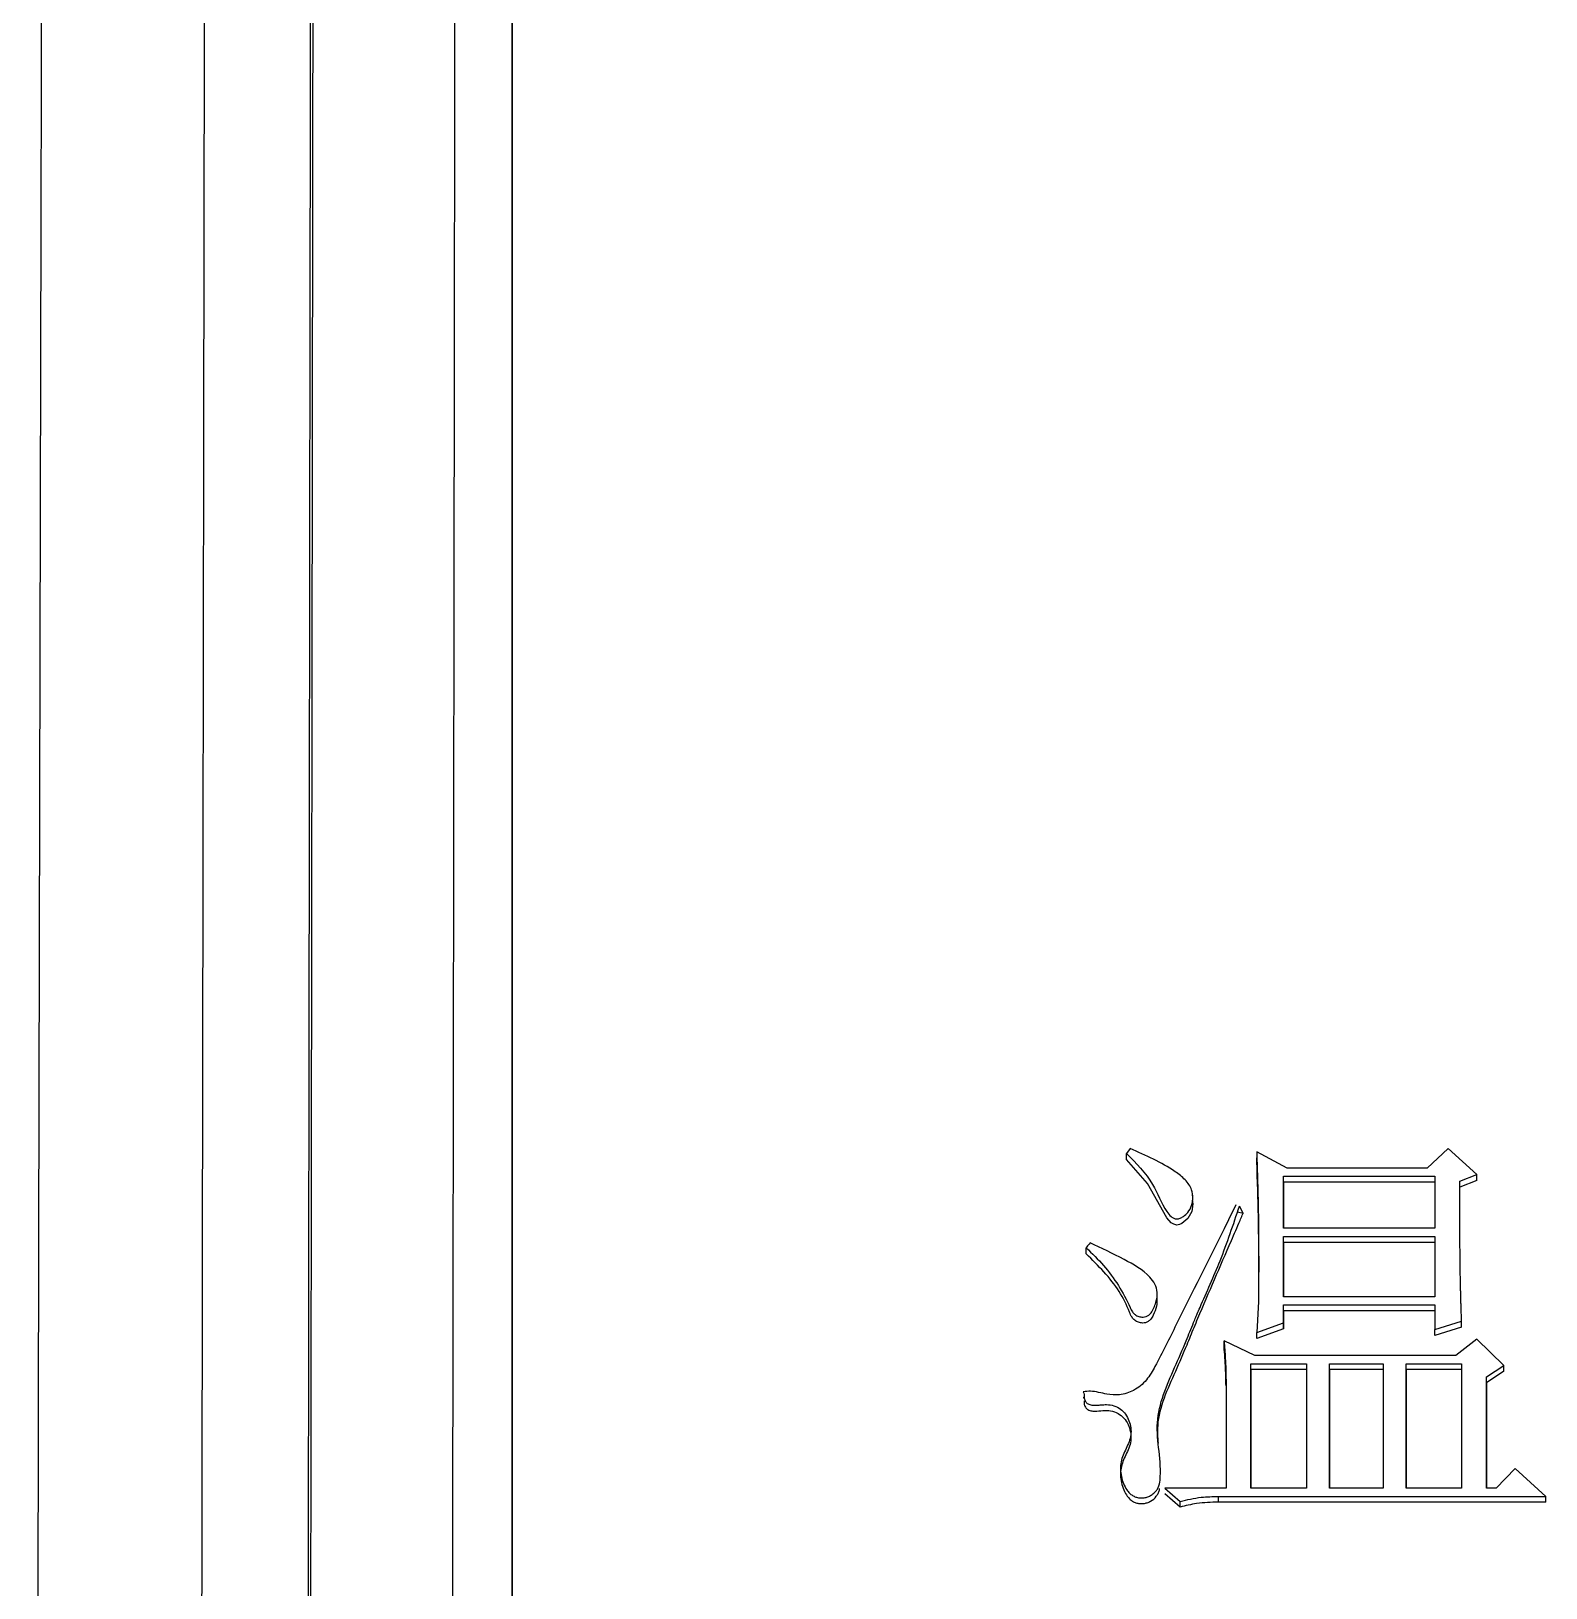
# Model space of a CAD drawing. Header units: millimetres. Extents: x 2379 to 4059, y 879 to 2067.
# Drawn here: x 2702.99 to 2711.54, y 1809.42 to 1818.21 of the extents above; entities that cross this region are included whole.
import ezdxf

# ---------------------------------------------------------------- set-up
doc = ezdxf.new("R2010")
doc.units = ezdxf.units.MM

msp = doc.modelspace()

# ---------------------------------------------------------------- linework, layer by layer
at = {"color": 7, "linetype": 'Continuous', "lineweight": 25}
for p, q in [((2709.1953, 1811.9011), (2709.1737, 1811.8736)), ((2709.1737, 1811.8388), (2709.1737, 1811.8736)), ((2710.0823, 1811.791), (2709.9093, 1811.8828)), ((2709.9093, 1811.8828), (2709.9093, 1811.848)), ((2710.991, 1811.9011), (2710.872, 1811.791)), ((2711.1532, 1811.7542), (2710.991, 1811.9011)), ((2709.9132, 1811.6866), (2709.9093, 1811.848)), ((2710.872, 1811.791), (2710.0823, 1811.791)), ((2710.0607, 1811.745), (2710.9153, 1811.7451)), ((2710.0607, 1811.4509), (2710.0607, 1811.745)), ((2710.0607, 1811.7104), (2710.0607, 1811.745)), ((2710.0607, 1811.7104), (2710.0607, 1811.4509)), ((2710.9153, 1811.7104), (2710.0607, 1811.7104)), ((2710.9153, 1811.7451), (2710.9153, 1811.4509)), ((2711.0559, 1811.7175), (2711.1532, 1811.7542)), ((2711.1532, 1811.7196), (2711.0559, 1811.6829)), ((2711.1532, 1811.7196), (2711.1532, 1811.7542)), ((2709.5469, 1811.6344), (2709.5469, 1811.646)), ((2709.8005, 1811.5431), (2709.8335, 1811.536)), ((2709.8335, 1811.536), (2709.8119, 1811.575)), ((2710.9153, 1811.4509), (2710.0607, 1811.4509)), ((2710.0607, 1811.4049), (2710.9153, 1811.4049)), ((2710.0607, 1811.0641), (2710.0607, 1811.4049)), ((2710.0607, 1811.3707), (2710.0607, 1811.4049)), ((2710.0607, 1811.3707), (2710.0607, 1811.0641)), ((2710.9153, 1811.3707), (2710.0607, 1811.3707)), ((2710.9153, 1811.4049), (2710.9153, 1811.0642)), ((2708.9466, 1811.3064), (2708.9466, 1811.3405)), ((2709.3474, 1811.0484), (2709.3474, 1811.0826)), ((2709.9201, 1811.0365), (2709.9093, 1810.8613)), ((2710.9153, 1811.0642), (2710.0607, 1811.0641)), ((2710.0607, 1811.0181), (2710.9153, 1811.0181)), ((2710.0607, 1810.9166), (2710.0607, 1811.0181)), ((2710.0607, 1810.9844), (2710.0607, 1811.0181)), ((2710.9153, 1811.0181), (2710.9153, 1810.8797)), ((2709.9093, 1810.8613), (2710.0607, 1810.9166)), ((2710.0607, 1810.9844), (2710.0607, 1810.8831)), ((2710.9153, 1810.9844), (2710.0607, 1810.9844)), ((2710.0607, 1810.8831), (2710.0607, 1810.9166)), ((2710.9153, 1810.8797), (2711.0667, 1810.9258)), ((2711.0667, 1810.8923), (2711.0667, 1810.9258)), ((2710.0607, 1810.8831), (2709.9093, 1810.8278)), ((2709.9093, 1810.8278), (2709.9093, 1810.8613)), ((2711.0667, 1810.8923), (2710.9153, 1810.8462)), ((2710.9153, 1810.8462), (2710.9153, 1810.8797)), ((2711.1533, 1810.8244), (2711.0343, 1810.7321)), ((2711.3047, 1810.6767), (2711.1533, 1810.8244)), ((2709.8985, 1810.7321), (2709.7254, 1810.8151)), ((2709.7254, 1810.7817), (2709.7254, 1810.8151)), ((2711.0343, 1810.7321), (2709.8985, 1810.7321)), ((2709.8768, 1810.6859), (2710.1905, 1810.6859)), ((2709.8768, 1809.9829), (2709.8768, 1810.6859)), ((2709.8768, 1810.6526), (2709.8768, 1810.6859)), ((2709.8768, 1810.6526), (2709.8768, 1809.9829)), ((2710.1905, 1810.6526), (2709.8768, 1810.6526)), ((2710.1905, 1810.6859), (2710.1905, 1809.9829)), ((2710.3203, 1810.6859), (2710.6232, 1810.6859)), ((2710.3203, 1809.9829), (2710.3203, 1810.6859)), ((2710.3203, 1810.6526), (2710.3203, 1810.6859)), ((2710.3203, 1810.6526), (2710.3203, 1809.9829)), ((2710.6232, 1810.6526), (2710.3203, 1810.6526)), ((2710.6232, 1810.6859), (2710.6232, 1809.9829)), ((2710.753, 1810.6859), (2711.0667, 1810.6859)), ((2710.753, 1809.9829), (2710.753, 1810.6859)), ((2710.753, 1810.6526), (2710.753, 1810.6859)), ((2710.753, 1810.6526), (2710.753, 1809.9829)), ((2711.0667, 1810.6527), (2710.753, 1810.6526)), ((2711.0667, 1810.6859), (2711.0667, 1809.9829)), ((2711.2073, 1810.612), (2711.3047, 1810.6767)), ((2711.3047, 1810.6434), (2711.2073, 1810.5789)), ((2711.3047, 1810.6434), (2711.3047, 1810.6767)), ((2709.7362, 1810.5604), (2709.7362, 1810.5935)), ((2711.2073, 1810.5789), (2711.2073, 1810.612)), ((2711.3696, 1810.0941), (2711.2614, 1809.9829)), ((2711.5427, 1809.9366), (2711.3696, 1810.0941)), ((2709.39, 1809.9829), (2709.4766, 1809.9088)), ((2709.7362, 1809.9829), (2709.39, 1809.9829)), ((2709.4766, 1809.8765), (2709.3901, 1809.9506)), ((2710.1905, 1809.9829), (2709.8768, 1809.9829)), ((2710.6232, 1809.9829), (2710.3203, 1809.9829)), ((2711.0667, 1809.9829), (2710.753, 1809.9829)), ((2711.2614, 1809.9829), (2711.2074, 1809.9829)), ((2709.4766, 1809.8765), (2709.4766, 1809.9088)), ((2709.6929, 1809.9366), (2711.5427, 1809.9366)), ((2709.6929, 1809.9043), (2709.6929, 1809.9366)), ((2711.5427, 1809.9043), (2709.6929, 1809.9043)), ((2711.5427, 1809.9043), (2711.5427, 1809.9366))]:
    msp.add_line(p, q, dxfattribs=at)
at = {"color": 7, "linetype": 'Continuous', "lineweight": 25, "flags": 128}
for points in [[(2702.9875, 1790.5756), (2702.9988, 1795.8671), (2703.01, 1801.1131), (2703.0211, 1806.2894), (2703.0319, 1811.3725), (2703.0426, 1816.3391), (2703.0529, 1821.1664), (2703.0629, 1825.8324), (2703.0724, 1830.3157), (2703.0816, 1834.5959), (2703.0903, 1838.6534), (2703.0984, 1842.4696), (2703.106, 1846.027), (2703.113, 1849.3094), (2703.1194, 1852.3017), (2703.1252, 1854.9904), (2703.1303, 1857.363), (2703.1346, 1859.4087), (2703.1383, 1861.1183), (2703.1412, 1862.4838), (2703.1434, 1863.499), (2703.1448, 1864.1592), (2703.1454, 1864.4615), (2703.1455, 1864.4825)], [(2709.5453, 1811.6103), (2709.5488, 1811.5883), (2709.5422, 1811.5456), (2709.5199, 1811.5064), (2709.4875, 1811.478), (2709.4729, 1811.4714), (2709.4581, 1811.4692), (2709.4417, 1811.473), (2709.4265, 1811.4823), (2709.4022, 1811.5102), (2709.2931, 1811.7035), (2709.1737, 1811.8388), (2709.1737, 1811.8388)], [(2708.9682, 1811.3681), (2708.9627, 1811.3611), (2708.9546, 1811.3508), (2708.9466, 1811.3405)]]:
    msp.add_lwpolyline(points, dxfattribs=at)
at = {"color": 7, "linetype": 'Continuous', "lineweight": 25}
for points, knots in [([(2705.7035, 1864.7797), (2705.7036, 1864.6757), (2705.7036, 1864.1549), (2705.7037, 1862.788), (2705.7037, 1860.6281), (2705.7038, 1858.0097), (2705.7038, 1855.5472), (2705.7039, 1852.0394), (2705.7039, 1848.8964), (2705.7039, 1844.5813), (2705.704, 1839.8943), (2705.704, 1834.7621), (2705.7041, 1829.3385), (2705.7041, 1824.7798), (2705.7042, 1818.8573), (2705.7042, 1813.9516), (2705.7043, 1807.2726), (2705.7044, 1802.9799), (2705.7045, 1799.9787)], [0, 0, 0, 0, 0.020124, 0.100733, 0.181328, 0.221587, 0.302184, 0.342442, 0.423039, 0.463298, 0.543894, 0.624491, 0.664749, 0.745346, 0.785604, 0.8662, 0.906458, 1, 1, 1, 1]), ([(2704.0349, 1863.8317), (2704.035, 1863.86), (2704.0353, 1863.9485), (2704.034, 1862.9621), (2704.0311, 1860.9492), (2704.0264, 1857.8865), (2704.0212, 1854.4983), (2704.0161, 1851.1609), (2704.0115, 1848.0912), (2704.0059, 1844.4478), (2703.9994, 1840.1771), (2703.9921, 1835.5314), (2703.9844, 1830.5846), (2703.9762, 1825.4142), (2703.9672, 1819.7299), (2703.9573, 1813.5329), (2703.9466, 1806.8491), (2703.9391, 1802.1583), (2703.9352, 1799.7642)], [0, 0, 0, 0, 0.039342, 0.122943, 0.206183, 0.289063, 0.371582, 0.416612, 0.465601, 0.518547, 0.575452, 0.636313, 0.690059, 0.746552, 0.805793, 0.867782, 0.932518, 1, 1, 1, 1]), ([(2704.5402, 1799.6287), (2704.5448, 1802.928), (2704.5539, 1809.5265), (2704.5668, 1818.9565), (2704.5789, 1827.8371), (2704.5899, 1835.9948), (2704.5996, 1843.2952), (2704.6079, 1849.6129), (2704.6146, 1854.835), (2704.6196, 1858.8915), (2704.6228, 1861.6395), (2704.6243, 1863.0856), (2704.6239, 1863.0624), (2704.6237, 1863.0536)], [0, 0, 0, 0, 0.094309, 0.188619, 0.282928, 0.377238, 0.471547, 0.565857, 0.660166, 0.754475, 0.848785, 0.943094, 1, 1, 1, 1]), ([(2704.5542, 1799.58), (2704.5575, 1801.9657), (2704.564, 1806.6723), (2704.5733, 1813.4216), (2704.5819, 1819.7641), (2704.5899, 1825.6593), (2704.5973, 1831.0899), (2704.605, 1836.8229), (2704.6127, 1842.5915), (2704.6199, 1848.0718), (2704.6256, 1852.5389), (2704.6301, 1856.062), (2704.6334, 1858.724), (2704.6356, 1860.6269), (2704.6369, 1861.8457), (2704.6375, 1862.5627), (2704.6373, 1862.5935), (2704.6372, 1862.6082)], [0, 0, 0, 0, 0.06854, 0.13522, 0.200041, 0.263001, 0.324101, 0.38334, 0.468684, 0.549845, 0.626823, 0.699617, 0.768227, 0.832652, 0.892892, 0.948946, 1, 1, 1, 1]), ([(2705.4354, 1861.8544), (2705.4354, 1861.8664), (2705.4357, 1861.9787), (2705.4355, 1861.626), (2705.435, 1861.0561), (2705.4344, 1860.5094), (2705.4337, 1859.8352), (2705.4328, 1859.0271), (2705.4317, 1858.0872), (2705.4304, 1857.0157), (2705.4283, 1855.3061), (2705.4249, 1852.62), (2705.4197, 1848.4702), (2705.413, 1843.2538), (2705.4057, 1837.6469), (2705.3981, 1831.9697), (2705.3906, 1826.5026), (2705.3824, 1820.4898), (2705.3734, 1813.9422), (2705.3636, 1806.8993), (2705.3568, 1801.957), (2705.3533, 1799.4429)], [0, 0, 0, 0, 0.008365, 0.077995, 0.107986, 0.138061, 0.168221, 0.198465, 0.228793, 0.259205, 0.289702, 0.358895, 0.433683, 0.514064, 0.600037, 0.66048, 0.723411, 0.788828, 0.856732, 0.927123, 1, 1, 1, 1]), ([(2705.7045, 1800.8985), (2705.7045, 1801.2052), (2705.7044, 1804.1042), (2705.7043, 1809.53), (2705.7042, 1815.7477), (2705.7041, 1821.7827), (2705.7041, 1826.4127), (2705.704, 1830.2237), (2705.704, 1831.667), (2705.704, 1832.0639)], [0, 0, 0, 0, 0.027476, 0.259697, 0.491874, 0.607849, 0.840033, 0.956008, 1, 1, 1, 1]), ([(2709.1737, 1811.8736), (2709.2287, 1811.8186), (2709.3261, 1811.7213), (2709.3728, 1811.5815), (2709.4204, 1811.5199), (2709.4408, 1811.5066), (2709.4588, 1811.502), (2709.4781, 1811.5065), (2709.4995, 1811.5192), (2709.5239, 1811.5427), (2709.5448, 1811.5788), (2709.5509, 1811.6232), (2709.5433, 1811.6752), (2709.5072, 1811.7278), (2709.3936, 1811.8137), (2709.2832, 1811.8624), (2709.1953, 1811.9011)], [0, 0, 0, 0, 0.207426, 0.367179, 0.400689, 0.416558, 0.431268, 0.448073, 0.466649, 0.497247, 0.53852, 0.578669, 0.62014, 0.682425, 0.747233, 1, 1, 1, 1]), ([(2709.9093, 1811.8828), (2709.9094, 1811.8783), (2709.9096, 1811.8716), (2709.91, 1811.8604), (2709.9103, 1811.8493), (2709.9108, 1811.8359), (2709.9112, 1811.8225), (2709.9116, 1811.8091), (2709.9121, 1811.7956), (2709.9126, 1811.7778), (2709.9133, 1811.7554), (2709.9141, 1811.7286), (2709.9149, 1811.7018), (2709.9164, 1811.6481), (2709.9178, 1811.5854), (2709.9188, 1811.5228), (2709.9193, 1811.4914), (2709.9195, 1811.469), (2709.9198, 1811.4466), (2709.92, 1811.4197), (2709.9202, 1811.3929), (2709.9203, 1811.366), (2709.9205, 1811.3391), (2709.9205, 1811.3122), (2709.9206, 1811.2853), (2709.9206, 1811.2584), (2709.9206, 1811.236), (2709.9206, 1811.218), (2709.9206, 1811.2046), (2709.9205, 1811.1911), (2709.9205, 1811.1777), (2709.9205, 1811.1642), (2709.9205, 1811.1508), (2709.9204, 1811.1373), (2709.9204, 1811.1238), (2709.9203, 1811.1104), (2709.9203, 1811.0969), (2709.9203, 1811.0857), (2709.9202, 1811.0767), (2709.9202, 1811.07), (2709.9202, 1811.0633), (2709.9202, 1811.0565), (2709.9201, 1811.0509), (2709.9201, 1811.0442), (2709.9201, 1811.0398), (2709.9201, 1811.0365)], [0, 0, 0, 0, 0.015876, 0.023814, 0.03969, 0.055566, 0.071442, 0.087319, 0.103195, 0.119071, 0.150823, 0.182575, 0.214327, 0.246079, 0.373089, 0.436594, 0.468346, 0.484222, 0.515974, 0.547726, 0.579478, 0.611231, 0.642983, 0.674735, 0.706487, 0.738239, 0.769992, 0.785868, 0.801744, 0.81762, 0.833496, 0.849372, 0.865248, 0.881124, 0.897, 0.912877, 0.928753, 0.944629, 0.952567, 0.960505, 0.968443, 0.976381, 0.984319, 0.988288, 1, 1, 1, 1]), ([(2709.913, 1811.7167), (2709.913, 1811.7167), (2709.913, 1811.7168), (2709.913, 1811.7161), (2709.9131, 1811.7131), (2709.9152, 1811.6169), (2709.9189, 1811.4484), (2709.92, 1811.2588), (2709.9201, 1811.1607), (2709.9201, 1811.1081), (2709.9201, 1811.0876), (2709.9202, 1811.0746), (2709.9202, 1811.0711), (2709.9202, 1811.0693)], [0, 0, 0, 0, 0.001207, 0.003889, 0.007028, 0.025195, 0.475497, 0.695522, 0.859189, 0.902155, 0.937592, 0.968739, 1, 1, 1, 1]), ([(2711.0667, 1810.9258), (2711.0666, 1810.9301), (2711.0661, 1810.943), (2711.0654, 1810.9644), (2711.0645, 1810.9901), (2711.0638, 1811.0115), (2711.0632, 1811.0286), (2711.0628, 1811.0415), (2711.0625, 1811.0543), (2711.0621, 1811.0671), (2711.0618, 1811.08), (2711.0615, 1811.0928), (2711.0612, 1811.1057), (2711.0607, 1811.1313), (2711.059, 1811.2212), (2711.0576, 1811.3239), (2711.0571, 1811.4137), (2711.0569, 1811.4393), (2711.0568, 1811.4521), (2711.0568, 1811.4649), (2711.0567, 1811.4778), (2711.0566, 1811.4906), (2711.0566, 1811.5034), (2711.0565, 1811.5162), (2711.0564, 1811.529), (2711.0564, 1811.5419), (2711.0564, 1811.5547), (2711.0563, 1811.5675), (2711.0563, 1811.5803), (2711.0562, 1811.5931), (2711.0562, 1811.6038), (2711.0562, 1811.6123), (2711.0562, 1811.6187), (2711.0561, 1811.6251), (2711.0561, 1811.6315), (2711.0561, 1811.6379), (2711.0561, 1811.6443), (2711.0561, 1811.6508), (2711.056, 1811.6572), (2711.056, 1811.6636), (2711.056, 1811.67), (2711.056, 1811.6764), (2711.056, 1811.6828), (2711.056, 1811.6892), (2711.0559, 1811.6956), (2711.0559, 1811.702), (2711.0559, 1811.7093), (2711.0559, 1811.7145), (2711.0559, 1811.7175)], [0, 0, 0, 0, 0.016204, 0.048613, 0.081022, 0.11343, 0.129634, 0.145839, 0.162043, 0.178247, 0.194452, 0.210656, 0.22686, 0.243065, 0.307882, 0.567153, 0.631971, 0.648175, 0.664379, 0.680584, 0.696788, 0.712992, 0.729197, 0.745401, 0.761605, 0.777809, 0.794014, 0.810218, 0.826422, 0.842627, 0.858831, 0.866933, 0.875035, 0.883137, 0.89124, 0.899342, 0.907444, 0.915546, 0.923648, 0.93175, 0.939853, 0.947955, 0.956057, 0.964159, 0.972261, 0.980363, 0.988466, 1, 1, 1, 1]), ([(2709.7921, 1811.5834), (2709.7697, 1811.5383), (2709.658, 1811.3129), (2709.5056, 1811.0084), (2709.3639, 1810.7222), (2709.2908, 1810.5912), (2709.2204, 1810.5324), (2709.1386, 1810.5065), (2709.0549, 1810.5118), (2708.9886, 1810.5349), (2708.9439, 1810.5288), (2708.9302, 1810.527)], [0, 0, 0, 0, 0.102395, 0.511938, 0.690628, 0.751585, 0.813368, 0.867382, 0.913423, 0.973554, 1, 1, 1, 1]), ([(2708.9357, 1810.5103), (2708.9352, 1810.5038), (2708.934, 1810.4907), (2708.9407, 1810.4753), (2708.9488, 1810.4649), (2708.9599, 1810.4568), (2708.984, 1810.4498), (2709.0145, 1810.452), (2709.0423, 1810.4543), (2709.0705, 1810.4559), (2709.1041, 1810.4508), (2709.1414, 1810.4311), (2709.1704, 1810.4011), (2709.1894, 1810.3644), (2709.1997, 1810.3246), (2709.2007, 1810.2701), (2709.172, 1810.2073), (2709.1363, 1810.1324), (2709.1414, 1810.0487), (2709.1632, 1809.9887), (2709.1901, 1809.9555), (2709.2071, 1809.9417), (2709.2262, 1809.9325), (2709.247, 1809.928), (2709.2685, 1809.9277), (2709.2898, 1809.9321), (2709.3099, 1809.9411), (2709.3279, 1809.9538), (2709.3432, 1809.9692), (2709.3586, 1809.993), (2709.3795, 1810.1234), (2709.3089, 1810.3558), (2709.4249, 1810.6164), (2709.5048, 1810.799), (2709.5433, 1810.8944), (2709.5641, 1810.9447), (2709.5762, 1810.9734), (2709.6217, 1811.0794), (2709.7129, 1811.2782), (2709.7774, 1811.4717), (2709.8119, 1811.575)], [0, 0, 0, 0, 0.0073787, 0.0150243, 0.0185756, 0.0221542, 0.0301488, 0.0452853, 0.0551706, 0.0606045, 0.0761177, 0.0914291, 0.1062873, 0.1223904, 0.1379565, 0.1534235, 0.1843059, 0.2154784, 0.2469224, 0.2782932, 0.2869385, 0.2948589, 0.3024354, 0.3101004, 0.3179917, 0.3256944, 0.3335974, 0.342062, 0.35006, 0.3577981, 0.3738098, 0.4991891, 0.6241938, 0.686833, 0.7292145, 0.7420731, 0.749377, 0.7648573, 0.8744701, 1, 1, 1, 1]), ([(2709.354, 1810.2367), (2709.352, 1810.2703), (2709.3436, 1810.4117), (2709.4318, 1810.5957), (2709.5092, 1810.7756), (2709.5495, 1810.8757), (2709.6317, 1811.0723), (2709.7198, 1811.2728), (2709.8032, 1811.4664), (2709.825, 1811.5167), (2709.831, 1811.5302), (2709.8327, 1811.5343), (2709.8333, 1811.5356), (2709.8335, 1811.536)], [0, 0, 0, 0, 0.072339, 0.304366, 0.420322, 0.49591, 0.536225, 0.878778, 0.967055, 0.990444, 0.996951, 0.998908, 1, 1, 1, 1]), ([(2708.9466, 1811.3405), (2708.9801, 1811.3079), (2709.0815, 1811.2092), (2709.1609, 1811.0808), (2709.2047, 1810.98), (2709.222, 1810.962), (2709.2433, 1810.9517), (2709.2652, 1810.9482), (2709.2853, 1810.9513), (2709.3031, 1810.9614), (2709.3262, 1810.9899), (2709.3427, 1811.034), (2709.3505, 1811.0885), (2709.3369, 1811.1363), (2709.2809, 1811.2086), (2709.1503, 1811.2828), (2709.0326, 1811.338), (2708.9682, 1811.3681)], [0, 0, 0, 0, 0.118686, 0.359193, 0.382947, 0.402076, 0.42122, 0.441111, 0.455767, 0.470498, 0.490907, 0.5484, 0.590659, 0.633123, 0.67426, 0.821853, 1, 1, 1, 1]), ([(2709.346, 1811.0487), (2709.3457, 1811.0359), (2709.3449, 1811.0055), (2709.3301, 1810.9685), (2709.3136, 1810.9395), (2709.2983, 1810.9243), (2709.2816, 1810.9168), (2709.2624, 1810.9148), (2709.241, 1810.9188), (2709.2198, 1810.9299), (2709.202, 1810.9503), (2709.1798, 1811.0081), (2709.1355, 1811.0985), (2709.0477, 1811.2062), (2708.9805, 1811.2728), (2708.9466, 1811.3064)], [0, 0, 0, 0, 0.0568987, 0.1350252, 0.1736468, 0.2031472, 0.2266296, 0.2500331, 0.2831283, 0.3165185, 0.3501293, 0.3980724, 0.5893415, 0.7930153, 1, 1, 1, 1]), ([(2709.7254, 1810.8151), (2709.728, 1810.7824), (2709.7322, 1810.7292), (2709.7348, 1810.6553), (2709.7357, 1810.6141), (2709.7362, 1810.5935)], [0, 0, 0, 0, 0.443386, 0.721661, 1, 1, 1, 1]), ([(2709.7362, 1810.5604), (2709.7356, 1810.5932), (2709.7347, 1810.6466), (2709.73, 1810.7203), (2709.7269, 1810.7612), (2709.7254, 1810.7817)], [0, 0, 0, 0, 0.443947, 0.7219434, 1, 1, 1, 1]), ([(2709.7362, 1810.5935), (2709.7362, 1810.4919), (2709.7362, 1810.2886), (2709.7362, 1810.0848), (2709.7362, 1809.9829)], [0, 0, 0, 0, 0.499996, 1, 1, 1, 1]), ([(2711.2074, 1809.9829), (2711.2074, 1810.0757), (2711.2074, 1810.2857), (2711.2073, 1810.4951), (2711.2073, 1810.612)], [0, 0, 0, 0, 0.44202, 1, 1, 1, 1]), ([(2711.2073, 1810.5789), (2711.2074, 1810.4864), (2711.2074, 1810.288), (2711.2074, 1810.0891), (2711.2074, 1809.9829)], [0, 0, 0, 0, 0.465984, 1, 1, 1, 1]), ([(2708.9302, 1810.527), (2708.9322, 1810.522), (2708.9357, 1810.5134), (2708.936, 1810.5026), (2708.934, 1810.4967), (2708.9322, 1810.4949), (2708.9312, 1810.4943), (2708.9306, 1810.4941), (2708.9304, 1810.494), (2708.9302, 1810.4939)], [0, 0, 0, 0, 0.493604, 0.861876, 0.955662, 0.982084, 0.991539, 0.995796, 1, 1, 1, 1]), ([(2708.9357, 1810.4772), (2708.9351, 1810.4702), (2708.9339, 1810.456), (2708.942, 1810.4397), (2708.9516, 1810.4295), (2708.9644, 1810.4219), (2709.0059, 1810.4139), (2709.0586, 1810.4279), (2709.1177, 1810.413), (2709.1536, 1810.3878), (2709.18, 1810.3533), (2709.1953, 1810.3133), (2709.2014, 1810.271), (2709.1943, 1810.2152), (2709.159, 1810.1557), (2709.1343, 1810.076), (2709.1452, 1810.0063), (2709.1658, 1809.9548), (2709.1864, 1809.9261), (2709.2075, 1809.9088), (2709.2268, 1809.8996), (2709.248, 1809.8954), (2709.2699, 1809.8961), (2709.2913, 1809.9006), (2709.3176, 1809.912), (2709.3392, 1809.9308), (2709.3534, 1809.9537), (2709.3602, 1809.9688), (2709.3604, 1809.9784), (2709.3604, 1809.9814)], [0, 0, 0, 0, 0.021977, 0.044085, 0.053985, 0.064273, 0.088224, 0.176711, 0.220203, 0.264353, 0.306517, 0.351961, 0.396252, 0.439352, 0.525251, 0.607696, 0.694473, 0.739882, 0.779597, 0.801371, 0.821997, 0.842752, 0.864889, 0.886343, 0.907126, 0.950116, 0.970156, 0.990518, 1, 1, 1, 1]), ([(2709.4766, 1809.9088), (2709.5163, 1809.918), (2709.5875, 1809.9345), (2709.6606, 1809.9359), (2709.6929, 1809.9366)], [0, 0, 0, 0, 0.558835, 1, 1, 1, 1]), ([(2709.6929, 1809.9043), (2709.6518, 1809.9032), (2709.5786, 1809.9012), (2709.5077, 1809.8841), (2709.4766, 1809.8765)], [0, 0, 0, 0, 0.561085, 1, 1, 1, 1])]:
    msp.add_open_spline(points, degree=3, knots=knots, dxfattribs=at)

doc.saveas('drawing.dxf')
